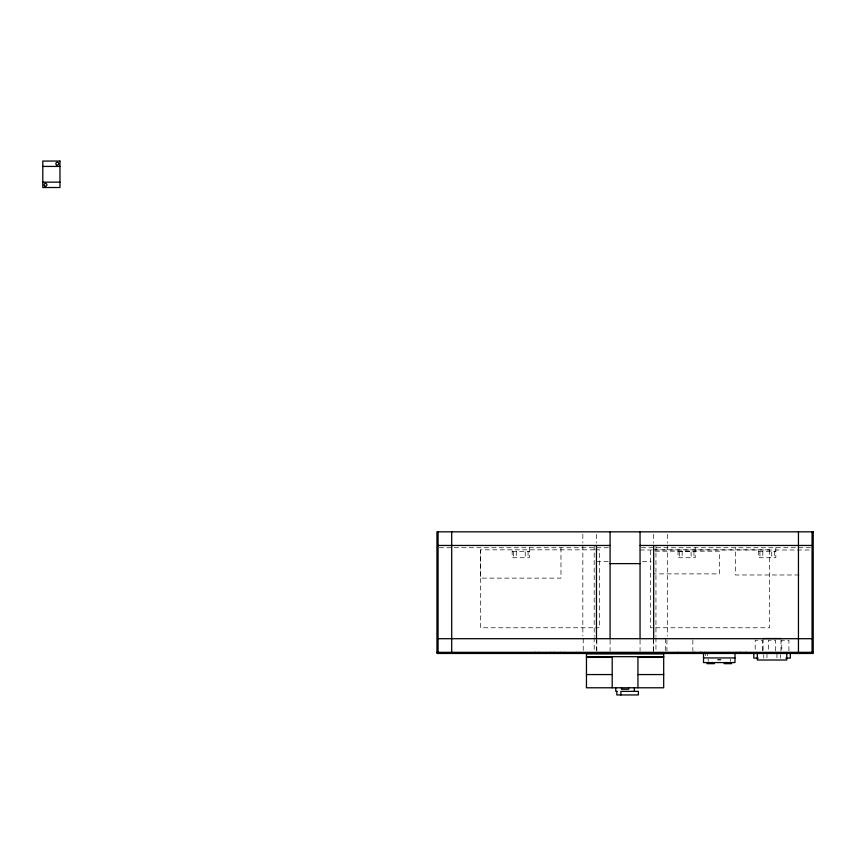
<?xml version="1.0" encoding="UTF-8"?>
<svg xmlns="http://www.w3.org/2000/svg" width="856" height="856" viewBox="0 0 856 856"><rect width="100%" height="100%" fill="white"/><g stroke="black" fill="none" stroke-linecap="round" stroke-linejoin="round"><path stroke-width="0.64" stroke-dasharray="4.28 3.21" d="M439.321 547.733L608.851 547.733M641.39 547.733L812.066 547.733M594.332 549.83L480.558 549.83L480.558 627.769L594.332 627.769M595.648 549.83L599.617 549.83L599.617 627.769L595.648 627.769M640.053 550.001L809.583 550.001M655.268 551.189L719.318 551.189L719.318 573.895L653.931 573.895M512.166 551.307L529.329 551.307M678.048 551.307L695.211 551.307M758.694 551.307L775.846 551.307M596.461 561.354L608.851 561.354M642.535 561.354L651.202 561.354M799.055 574.975L735.486 574.975L735.486 547.733M788.911 650.817L788.911 640.235L781.763 640.235L781.763 650.817M780.982 639.774L780.982 650.977M780.362 654.626L780.362 658.114M776.938 653.46L776.938 658.114M775.846 547.733L775.846 557.738L758.694 557.738L758.694 547.733M775.536 650.817L775.536 640.235L768.388 640.235L768.388 650.817M774.594 551.307L774.594 556.058L771.738 556.058L771.738 551.307M766.976 653.46L766.976 658.114M763.755 654.626L763.755 658.114M763.103 638.533L763.103 650.977M762.803 551.307L762.803 556.058L759.935 556.058L759.935 551.307M762.354 650.817L762.354 640.235L755.206 640.235L755.206 650.817M730.328 659.099L730.328 661.421M708.169 659.099L708.169 661.421M707.27 653.46L707.27 655.696M705.483 653.46L705.483 655.696M695.211 547.733L695.211 557.738L678.048 557.738L678.048 547.733M693.959 551.307L693.959 556.058L691.092 556.058L691.092 551.307M692.846 639.946L692.846 651.095M682.157 551.307L682.157 556.058L679.3 556.058L679.3 551.307M667.306 534.315L667.306 542.982M667.306 545.465L667.306 636.04M666.92 639.946L666.92 651.095M665.604 638.704L665.604 651.095M655.953 545.465L655.953 636.297M655.953 637.634L655.953 650.988M653.674 534.315L653.674 542.982M653.674 639.946L653.674 652.326M653.299 638.704L653.299 651.095M640.053 639.946L640.053 651.095M610.082 639.946L610.082 651.095M596.846 639.946L596.846 651.095M596.461 534.315L596.461 542.982M596.461 638.704L596.461 651.095M594.192 545.465L594.192 636.297M594.192 637.634L594.192 650.988M583.225 638.704L583.225 651.095M582.84 534.315L582.84 542.982M582.84 545.465L582.84 636.04M560.969 547.733L560.969 578.121L480.526 578.121L480.526 547.733M529.329 547.733L529.329 557.738L512.166 557.738L512.166 547.733M528.077 551.307L528.077 556.058L525.22 556.058L525.22 551.307M516.275 551.307L516.275 556.058L513.418 556.058L513.418 551.307M769.598 549.83L650.528 549.83L650.528 627.769L769.598 627.769L769.598 549.83"/><path stroke-width="1.28" d="M42.8 166.428L59.963 166.428M42.8 182.157L59.963 182.157M438.079 545.465L610.082 545.465M640.053 545.465L812.066 545.465M610.082 563.623L640.053 563.623M763.103 638.533L780.982 638.533M438.079 638.704L812.066 638.704M436.945 652.326L813.2 652.326M586.456 653.823L663.689 653.823M586.456 656.68L663.689 656.68M586.456 657.397L612.201 657.397L612.201 687.785M663.689 657.397L637.945 657.397L637.945 687.785M703.514 657.932L734.983 657.932M758.245 658.114L753.804 658.114L753.804 653.46M785.872 658.114L790.323 658.114L790.323 653.46M717.82 659.719L720.677 659.719M706.917 663.657L709.057 663.657M709.592 663.657L711.743 663.657M712.278 663.657L714.418 663.657M724.08 663.657L726.22 663.657M726.755 663.657L728.895 663.657M729.44 663.657L731.58 663.657M586.456 674.56L612.201 674.56M637.945 674.56L663.689 674.56M617.015 691.359L615.774 691.359L615.774 687.785M812.066 531.833L812.066 652.326M798.445 531.833L798.445 653.46M786.771 653.46L786.771 660.008L757.314 660.008L757.314 653.46M746.785 652.326L746.785 653.46M745.704 652.326L745.704 653.46M740.708 652.326L740.708 653.46M739.627 652.326L739.627 653.46M736.128 652.326L736.128 653.46M734.983 653.46L734.983 662.576L703.514 662.576L703.514 653.46M704.649 652.326L704.638 653.46M701.139 652.326L701.139 653.46M700.058 652.326L700.058 653.46M695.061 652.326L695.061 653.46M693.981 652.326L693.981 653.46M678.091 652.326L678.091 653.46M663.689 653.46L663.689 687.785L586.456 687.785L586.456 653.46M653.674 545.465L653.674 638.704M640.053 531.833L640.053 638.704M634.371 687.785L634.371 691.359M628.646 687.785L628.646 689.219L621.499 689.219L621.499 687.785M620.878 694.944L620.878 691.359L638.362 691.359L638.362 694.944L616.834 694.944L616.834 691.359M610.082 531.833L610.082 638.704M596.461 545.465L596.461 638.704M579.79 652.326L579.79 653.46M576.216 652.326L576.216 653.46M564.489 652.326L564.489 653.46M560.915 652.326L560.915 653.46M554.121 652.326L554.121 653.46M550.547 652.326L550.547 653.46M538.82 652.326L538.82 653.46M535.246 652.326L535.246 653.46M451.7 531.833L451.7 653.46M438.079 531.833L438.079 652.326M59.963 161.056L42.8 161.056L42.8 187.518L59.963 187.518L59.963 161.056M813.2 531.833L436.945 531.833L436.945 653.46L813.2 653.46L813.2 531.833M56.56 164.983A1.434 1.434 0 0 0 58.711 163.742A1.434 1.434 0 0 0 56.56 162.501A1.434 1.434 0 0 0 56.56 164.983M44.769 186.073A1.434 1.434 0 0 0 46.909 184.843A1.434 1.434 0 0 0 44.769 183.601A1.434 1.434 0 0 0 44.769 186.073"/></g></svg>
